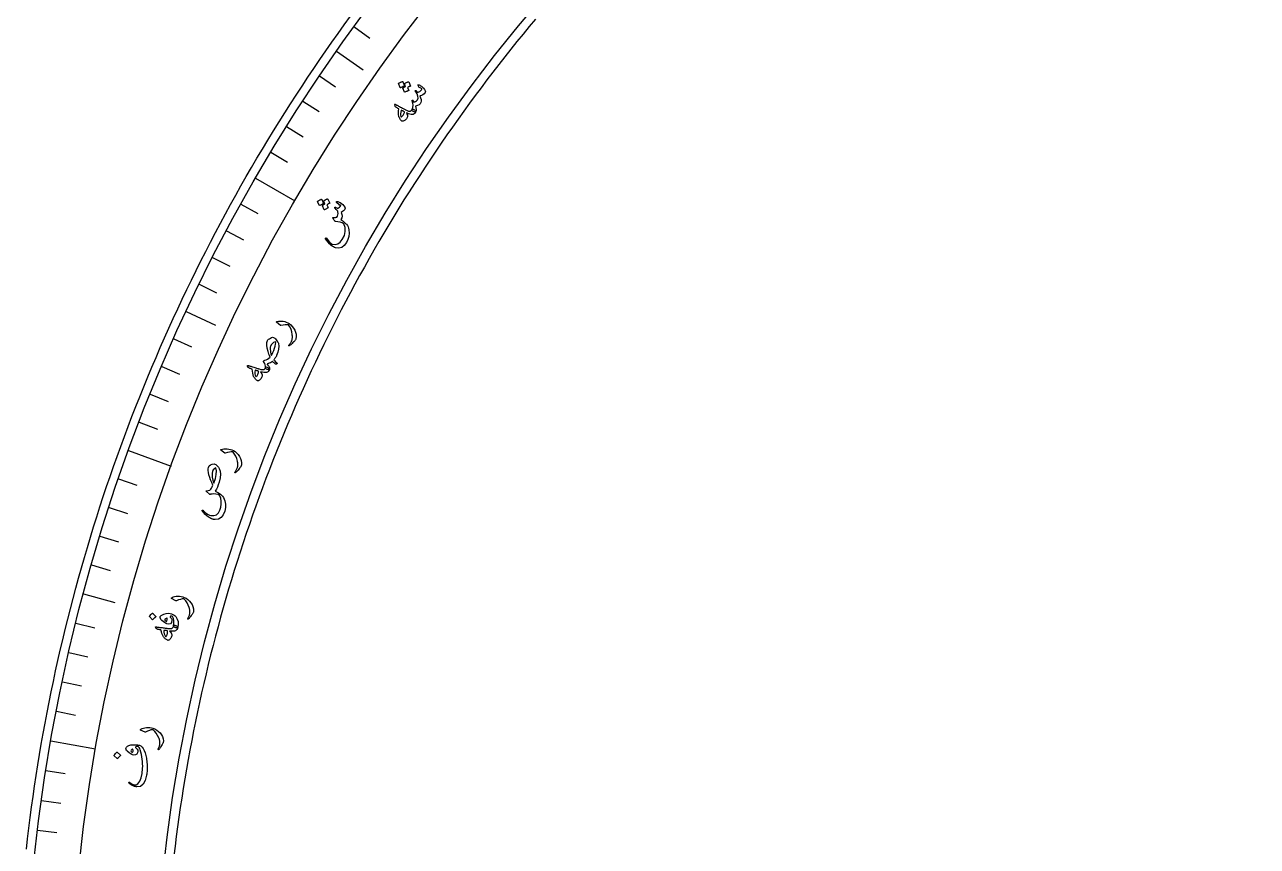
# Model space of a CAD drawing. Header units: millimetres. Extents: x -280 to 280, y -280 to 343.
# Drawn here: x -278.6 to -79.4, y 31.3 to 164.1 of the extents above; entities that cross this region are included whole.
import ezdxf

# ---------------------------------------------------------------- set-up
doc = ezdxf.new("R2010")
doc.units = ezdxf.units.MM
for name, color, linetype in [('CUT_INNER', 6, 'Continuous'), ('CUT_OUTER', 1, 'Continuous'), ('ENGRAVE', 7, 'Continuous'), ('ENGRAVE_FINE', 8, 'Continuous'), ('TEXT', 5, 'Continuous')]:
    doc.layers.add(name, color=color, linetype=linetype)

msp = doc.modelspace()

# ---------------------------------------------------------------- linework, layer by layer
at = {"layer": 'CUT_INNER'}
msp.add_lwpolyline([(-196.0359, 164.9496), (-197.0443, 163.7437), (-198.0453, 162.5316), (-199.0388, 161.3133), (-200.0249, 160.089), (-201.0034, 158.8587), (-201.9744, 157.6223), (-202.9377, 156.3801), (-203.8934, 155.1319), (-204.8414, 153.8779), (-205.7818, 152.6182), (-206.7143, 151.3526), (-207.6391, 150.0814), (-208.5561, 148.8045), (-209.4652, 147.5221), (-210.3665, 146.234), (-211.2598, 144.9405), (-212.1451, 143.6415), (-213.0225, 142.3371), (-213.8919, 141.0273), (-214.7532, 139.7123), (-215.6064, 138.3919), (-216.4515, 137.0664), (-217.2884, 135.7357), (-218.1172, 134.3999), (-218.9378, 133.059), (-219.7501, 131.7131), (-220.5541, 130.3623), (-221.3498, 129.0065), (-222.1372, 127.6459), (-222.9163, 126.2805), (-223.6869, 124.9104), (-224.4492, 123.5355), (-225.2029, 122.156), (-225.9482, 120.7718), (-226.685, 119.3832), (-227.4133, 117.99), (-228.133, 116.5924), (-228.8441, 115.1904), (-229.5466, 113.7841), (-230.2404, 112.3735), (-230.9256, 110.9586), (-231.6021, 109.5396), (-232.2698, 108.1165), (-232.9288, 106.6893), (-233.5791, 105.258), (-234.2205, 103.8228), (-234.8532, 102.3837), (-235.477, 100.9408), (-236.0919, 99.494), (-236.6979, 98.0435), (-237.2951, 96.5893), (-237.8833, 95.1315), (-238.4625, 93.6701), (-239.0328, 92.2051), (-239.594, 90.7367), (-240.1463, 89.2649), (-240.6895, 87.7897), (-241.2236, 86.3112), (-241.7486, 84.8294), (-242.2646, 83.3445), (-242.7714, 81.8564), (-243.2691, 80.3653), (-243.7577, 78.8711), (-244.237, 77.3739), (-244.7072, 75.8739), (-245.1681, 74.3709), (-245.6198, 72.8652), (-246.0623, 71.3567), (-246.4955, 69.8456), (-246.9194, 68.3318), (-247.3341, 66.8155), (-247.7394, 65.2966), (-248.1354, 63.7753), (-248.522, 62.2515), (-248.8993, 60.7254), (-249.2672, 59.1971), (-249.6257, 57.6665), (-249.9749, 56.1337), (-250.3146, 54.5989), (-250.6449, 53.0619), (-250.9658, 51.523), (-251.2772, 49.9821), (-251.5791, 48.4394), (-251.8716, 46.8948), (-252.1546, 45.3485), (-252.4281, 43.8004), (-252.6921, 42.2507), (-252.9466, 40.6995), (-253.1916, 39.1466), (-253.427, 37.5923), (-253.6529, 36.0366), (-253.8693, 34.4796), (-254.076, 32.9212), (-254.2733, 31.3616), (-254.4609, 29.8008)], dxfattribs=at)
at = {"layer": 'CUT_OUTER'}
msp.add_lwpolyline([(-278.294, 30.8622), (-278.0993, 32.5692), (-277.8943, 34.275), (-277.6787, 35.9795), (-277.4527, 37.6826), (-277.2163, 39.3843), (-276.9694, 41.0845), (-276.7121, 42.7832), (-276.4444, 44.4803), (-276.1663, 46.1757), (-275.8777, 47.8693), (-275.5788, 49.5612), (-275.2695, 51.2512), (-274.9499, 52.9392), (-274.6199, 54.6253), (-274.2795, 56.3093), (-273.9289, 57.9912), (-273.5679, 59.6709), (-273.1966, 61.3483), (-272.815, 63.0235), (-272.4232, 64.6963), (-272.0211, 66.3666), (-271.6088, 68.0345), (-271.1862, 69.6997), (-270.7534, 71.3624), (-270.3104, 73.0224), (-269.8573, 74.6796), (-269.394, 76.334), (-268.9205, 77.9855), (-268.437, 79.6341), (-267.9433, 81.2797), (-267.4395, 82.9222), (-266.9257, 84.5617), (-266.4018, 86.1979), (-265.8679, 87.8309), (-265.324, 89.4606), (-264.7701, 91.0869), (-264.2062, 92.7098), (-263.6323, 94.3292), (-263.0486, 95.945), (-262.4549, 97.5572), (-261.8514, 99.1658), (-261.238, 100.7706), (-260.6147, 102.3716), (-259.9817, 103.9688), (-259.3389, 105.5621), (-258.6863, 107.1514), (-258.0239, 108.7366), (-257.3519, 110.3178), (-256.6701, 111.8948), (-255.9787, 113.4676), (-255.2777, 115.0361), (-254.567, 116.6003), (-253.8468, 118.1601), (-253.117, 119.7154), (-252.3777, 121.2663), (-251.6289, 122.8125), (-250.8705, 124.3542), (-250.1028, 125.8912), (-249.3256, 127.4234), (-248.5391, 128.9508), (-247.7432, 130.4734), (-246.938, 131.9911), (-246.1234, 133.5038), (-245.2996, 135.0115), (-244.4666, 136.514), (-243.6244, 138.0115), (-242.7729, 139.5037), (-241.9124, 140.9907), (-241.0427, 142.4724), (-240.164, 143.9488), (-239.2762, 145.4197), (-238.3795, 146.8851), (-237.4737, 148.345), (-236.559, 149.7993), (-235.6354, 151.248), (-234.7029, 152.691), (-233.7616, 154.1282), (-232.8115, 155.5597), (-231.8526, 156.9852), (-230.885, 158.4049), (-229.9087, 159.8186), (-228.9237, 161.2263), (-227.9302, 162.6279), (-226.928, 164.0234), (-225.9173, 165.4127)], dxfattribs=at)
at = {"layer": 'ENGRAVE'}
for points in [[(-228.1928, 159.7823), (-223.9037, 156.7791)], [(-241.2504, 139.286), (-234.9021, 135.6208)], [(-252.472, 117.7296), (-247.7265, 115.5168)], [(-261.7721, 95.2772), (-254.8837, 92.7701)], [(-269.0799, 72.0997), (-264.0223, 70.7446)], [(-274.3399, 48.3735), (-267.1208, 47.1006)]]:
    msp.add_lwpolyline(points, dxfattribs=at)
for radius in [278.572, 271.2416, 257.628]:
    msp.add_circle((0, 0), radius, dxfattribs=at)
at = {"layer": 'ENGRAVE_FINE'}
for points in [[(-225.3695, 163.7405), (-222.8279, 161.8939)], [(-230.9467, 155.7755), (-228.3422, 154.0187)], [(-233.6301, 151.7212), (-230.9954, 150.0101)], [(-236.2425, 147.6207), (-233.5782, 145.9559)], [(-238.7828, 143.4752), (-236.0899, 141.8571)], [(-243.6446, 135.0544), (-240.8969, 133.5313)], [(-245.9645, 130.7816), (-243.1906, 129.3067)], [(-248.2095, 126.469), (-245.4103, 125.0428)], [(-250.3789, 122.1179), (-247.5552, 120.7407)], [(-254.4882, 113.3054), (-251.6182, 112.0276)], [(-256.4269, 108.8468), (-253.535, 107.6192)], [(-258.2875, 104.3549), (-255.3746, 103.178)], [(-260.0694, 99.8313), (-257.1364, 98.7054)], [(-263.395, 90.6942), (-260.4246, 89.6714)], [(-264.9377, 86.0835), (-261.9499, 85.1127)], [(-266.3997, 81.4466), (-263.3954, 80.5281)], [(-267.7806, 76.7848), (-264.7607, 75.9189)], [(-270.2972, 67.3927), (-267.2489, 66.6326)], [(-271.4322, 62.6651), (-268.3711, 61.9584)], [(-272.4845, 57.9184), (-269.4116, 57.2652)], [(-273.4538, 53.154), (-270.37, 52.5546)], [(-275.1423, 43.5783), (-272.0394, 43.0868)], [(-275.861, 38.7697), (-272.7499, 38.3325)], [(-276.4956, 33.9494), (-273.3774, 33.5665)]]:
    msp.add_lwpolyline(points, dxfattribs=at)
at = {"layer": 'TEXT'}
for points in [[(-218.1549, 154.5307), (-218.1571, 154.5445), (-218.1539, 154.5592), (-218.1452, 154.5749), (-218.131, 154.5916), (-218.0623, 154.6386), (-217.9926, 154.6818), (-217.9219, 154.7213), (-217.8503, 154.7571), (-217.777, 154.7892), (-217.7014, 154.8178), (-217.6235, 154.843), (-217.5432, 154.8646), (-217.5185, 154.8664), (-217.4992, 154.8624), (-217.4852, 154.8524), (-217.4766, 154.8366), (-217.2116, 154.1822), (-217.2109, 154.1647), (-217.2204, 154.1496), (-217.2401, 154.137), (-217.2701, 154.1268), (-217.2958, 154.1177), (-217.3352, 154.1027), (-217.3885, 154.0817), (-217.4556, 154.0548), (-217.5371, 154.021), (-217.6335, 153.9796), (-217.7449, 153.9306), (-217.8713, 153.874), (-217.89, 153.8678), (-217.9041, 153.8681), (-217.9137, 153.8749), (-217.9188, 153.8881)], [(-217.1744, 154.5049), (-217.1767, 154.5187), (-217.1734, 154.5333), (-217.1647, 154.549), (-217.1505, 154.5656), (-217.0818, 154.6122), (-217.0122, 154.6552), (-216.9416, 154.6943), (-216.87, 154.7298), (-216.7968, 154.7616), (-216.7213, 154.7899), (-216.6434, 154.8147), (-216.5632, 154.836), (-216.5429, 154.8366), (-216.5258, 154.8311), (-216.5119, 154.8193), (-216.5013, 154.8014), (-216.2369, 154.1474), (-216.2365, 154.1344), (-216.2454, 154.122), (-216.2635, 154.1101), (-216.2908, 154.0987), (-216.3092, 154.0916), (-216.3377, 154.0802), (-216.3765, 154.0645), (-216.4255, 154.0447), (-216.4843, 154.0203), (-216.5525, 153.9911), (-216.6301, 153.9571), (-216.7171, 153.9183), (-216.5191, 153.4395), (-216.5183, 153.4221), (-216.5277, 153.407), (-216.5474, 153.3945), (-216.5774, 153.3843), (-216.603, 153.3753), (-216.6423, 153.3604), (-216.6955, 153.3395), (-216.7624, 153.3127), (-216.8437, 153.2791), (-216.9399, 153.2379), (-217.0511, 153.1891), (-217.1771, 153.1327), (-217.1938, 153.1294), (-217.2065, 153.1317), (-217.2153, 153.1397), (-217.2201, 153.1533), (-217.4575, 153.7946), (-217.4598, 153.8083), (-217.4566, 153.823), (-217.4479, 153.8386), (-217.4337, 153.8552), (-217.3854, 153.8885), (-217.336, 153.9204), (-217.2858, 153.9511), (-217.2347, 153.9805), (-217.1825, 154.008), (-217.1292, 154.0328), (-217.0747, 154.055), (-217.0191, 154.0746)], [(-215.0448, 154.32), (-215.0443, 154.3408), (-215.0294, 154.3549), (-215, 154.3622), (-214.9563, 154.3628), (-214.8914, 154.3507), (-214.81, 154.3181), (-214.7118, 154.2651), (-214.597, 154.1917), (-214.47, 154.1034), (-214.3524, 154.0087), (-214.2443, 153.9075), (-214.1457, 153.7999), (-213.9706, 153.5671), (-213.8647, 153.3722), (-213.828, 153.215), (-213.8606, 153.0956), (-214.0335, 152.8816), (-214.2397, 152.7164), (-214.4793, 152.6001), (-214.7526, 152.5325), (-214.6015, 152.2457), (-214.5178, 151.9735), (-214.5016, 151.716), (-214.5529, 151.4731), (-214.6731, 151.2652), (-214.8621, 151.1022), (-215.1199, 150.9838), (-215.4467, 150.9098), (-215.3514, 150.5979), (-215.3137, 150.3315), (-215.3337, 150.1103), (-215.4115, 149.9344), (-215.4509, 149.9155), (-215.5245, 149.9228), (-215.6324, 149.9563), (-215.7745, 150.016), (-215.9033, 150.0913), (-215.9822, 150.1699), (-216.0111, 150.2518), (-215.99, 150.337), (-215.851, 150.6792), (-215.8007, 151.0289), (-215.8389, 151.3863), (-215.9659, 151.7516), (-215.9728, 151.7714), (-215.9752, 151.7893), (-215.9731, 151.8051), (-215.9664, 151.8189), (-215.9541, 151.833), (-215.9397, 151.8433), (-215.9232, 151.8497), (-215.9047, 151.8522), (-215.866, 151.834), (-215.8174, 151.7789), (-215.7589, 151.6868), (-215.6903, 151.558), (-215.5585, 151.5711), (-215.4207, 151.6384), (-215.277, 151.7601), (-215.1272, 151.9359), (-215.0108, 152.2048), (-215.0259, 152.5228), (-215.1726, 152.8903), (-215.4507, 153.3075), (-215.4651, 153.3286), (-215.4728, 153.3473), (-215.4738, 153.3637), (-215.4681, 153.3776), (-215.4537, 153.3945), (-215.4378, 153.4067), (-215.4204, 153.4142), (-215.4016, 153.417), (-215.3799, 153.4136), (-215.3606, 153.4071), (-215.3435, 153.3973), (-215.3287, 153.3844), (-215.1062, 153.1297), (-214.987, 153.1572), (-214.8648, 153.2054), (-214.7399, 153.2743), (-214.6121, 153.364), (-214.5013, 153.461), (-214.4318, 153.5454), (-214.4038, 153.6173), (-214.4171, 153.6768), (-214.4659, 153.7281), (-214.5505, 153.7797), (-214.671, 153.8317), (-214.8274, 153.8841), (-214.8587, 153.9168), (-214.9054, 154.0003), (-214.9675, 154.1347), (-215.0448, 154.32)], [(-218.7861, 151.1008), (-218.8, 151.1667), (-218.7841, 151.2001), (-218.7383, 151.2009), (-218.6628, 151.169), (-218.6198, 151.1459), (-218.5599, 151.1147), (-218.483, 151.0753), (-218.3891, 151.0277), (-218.2778, 150.9711), (-218.1484, 150.9043), (-218.001, 150.8275), (-217.8356, 150.7405), (-217.673, 150.6551), (-217.5274, 150.5786), (-217.399, 150.5109), (-217.2877, 150.452), (-217.1939, 150.4022), (-217.1179, 150.3618), (-217.0599, 150.3309), (-217.0198, 150.3093), (-216.7623, 150.1798), (-216.5473, 150.1009), (-216.3745, 150.0727), (-216.244, 150.095), (-216.1765, 150.1278), (-216.1117, 150.1791), (-216.0495, 150.2488), (-215.99, 150.337), (-215.9456, 150.3828), (-215.8927, 150.4048), (-215.8313, 150.403), (-215.7614, 150.3775), (-215.6864, 150.3336), (-215.6162, 150.2811), (-215.5507, 150.22), (-215.4901, 150.1504), (-215.4438, 150.0832), (-215.4153, 150.0248), (-215.4046, 149.9752), (-215.4115, 149.9344), (-215.5296, 149.768), (-215.6604, 149.6449), (-215.8039, 149.565), (-215.9604, 149.5282), (-216.1475, 149.5356), (-216.3658, 149.5858), (-216.6151, 149.6786), (-216.8956, 149.8142), (-216.8041, 149.6168), (-216.7466, 149.4407), (-216.7232, 149.2858), (-216.7338, 149.1521), (-216.7674, 149.061), (-216.8225, 148.9644), (-216.899, 148.8625), (-216.997, 148.7552), (-217.111, 148.6493), (-217.2161, 148.5669), (-217.3122, 148.5078), (-217.3993, 148.4722), (-217.4881, 148.4559), (-217.5672, 148.459), (-217.6365, 148.4815), (-217.6962, 148.5235), (-217.7612, 148.5897), (-217.8271, 148.672), (-217.894, 148.7703), (-217.9616, 148.8847), (-218.0261, 149.0046), (-218.0747, 149.1043), (-218.1076, 149.1838), (-218.1246, 149.2429), (-218.1615, 149.5321), (-218.1773, 149.8309), (-218.1719, 150.1394), (-218.1453, 150.4576), (-218.2748, 150.5344), (-218.3858, 150.6019), (-218.4782, 150.6602), (-218.5519, 150.7093), (-218.6107, 150.7552), (-218.6579, 150.8039), (-218.6937, 150.8555), (-218.7179, 150.91)], [(-217.7209, 150.2316), (-217.8021, 149.9421), (-217.84, 149.6754), (-217.8346, 149.4315), (-217.7861, 149.2106), (-217.7733, 149.1894), (-217.7561, 149.1782), (-217.7344, 149.177), (-217.7082, 149.1858), (-217.6331, 149.2334), (-217.561, 149.2913), (-217.4919, 149.3596), (-217.4257, 149.4382), (-217.3625, 149.5272), (-217.3022, 149.6264), (-217.2448, 149.736), (-217.1903, 149.856), (-217.1842, 149.8761), (-217.1815, 149.8998), (-217.1823, 149.9271), (-217.1865, 149.958), (-217.2419, 149.9906), (-217.3006, 150.0237), (-217.3625, 150.0572), (-217.4276, 150.0912), (-217.4961, 150.1256), (-217.5677, 150.1605), (-217.6427, 150.1958), (-217.7209, 150.2316)], [(-231.2356, 135.4597), (-231.239, 135.4733), (-231.2371, 135.4882), (-231.2297, 135.5047), (-231.217, 135.5225), (-231.1525, 135.5755), (-231.0867, 135.6247), (-231.0196, 135.6703), (-230.9512, 135.7123), (-230.8809, 135.7508), (-230.808, 135.786), (-230.7325, 135.8178), (-230.6543, 135.8464), (-230.6298, 135.8504), (-230.6101, 135.8481), (-230.5954, 135.8394), (-230.5855, 135.8243), (-230.2655, 135.1945), (-230.2632, 135.177), (-230.2714, 135.1612), (-230.29, 135.1468), (-230.3191, 135.134), (-230.3439, 135.1228), (-230.3819, 135.1043), (-230.4333, 135.0787), (-230.4978, 135.0459), (-230.5762, 135.0051), (-230.6688, 134.9554), (-230.7757, 134.8967), (-230.8968, 134.8291), (-230.915, 134.8213), (-230.9291, 134.8204), (-230.9393, 134.8263), (-230.9454, 134.8391)], [(-230.2559, 135.5198), (-230.2593, 135.5333), (-230.2573, 135.5482), (-230.25, 135.5646), (-230.2372, 135.5824), (-230.1727, 135.635), (-230.107, 135.6839), (-230.0399, 135.7292), (-229.9716, 135.7708), (-229.9013, 135.809), (-229.8284, 135.8438), (-229.7529, 135.8754), (-229.6748, 135.9036), (-229.6546, 135.9061), (-229.637, 135.902), (-229.6222, 135.8915), (-229.6101, 135.8746), (-229.2907, 135.245), (-229.2893, 135.2321), (-229.297, 135.2189), (-229.3141, 135.2055), (-229.3403, 135.1917), (-229.358, 135.183), (-229.3855, 135.1691), (-229.4228, 135.1501), (-229.47, 135.126), (-229.5265, 135.0965), (-229.592, 135.0614), (-229.6665, 135.0207), (-229.75, 134.9743), (-229.5117, 134.5139), (-229.5094, 134.4965), (-229.5175, 134.4807), (-229.5361, 134.4664), (-229.5651, 134.4537), (-229.5898, 134.4425), (-229.6278, 134.4241), (-229.679, 134.3986), (-229.7435, 134.366), (-229.8217, 134.3253), (-229.9141, 134.2758), (-230.0207, 134.2174), (-230.1416, 134.1501), (-230.1579, 134.1453), (-230.1708, 134.1466), (-230.1802, 134.1538), (-230.1861, 134.1669), (-230.4775, 134.7861), (-230.481, 134.7996), (-230.479, 134.8145), (-230.4717, 134.8309), (-230.459, 134.8487), (-230.4136, 134.8861), (-230.3672, 134.9223), (-230.3197, 134.9573), (-230.2712, 134.9912), (-230.2216, 135.0232), (-230.1705, 135.0526), (-230.1181, 135.0795), (-230.0644, 135.1039)], [(-228.1757, 135.3459), (-228.1981, 135.3752), (-228.2101, 135.4029), (-228.2117, 135.4291), (-228.2028, 135.4536), (-228.1826, 135.4799), (-228.1582, 135.498), (-228.1296, 135.5079), (-228.0967, 135.5096), (-227.9897, 135.4981), (-227.869, 135.4635), (-227.7347, 135.406), (-227.5867, 135.3254), (-227.3591, 135.1701), (-227.1607, 134.9923), (-226.9916, 134.7921), (-226.8516, 134.5696), (-226.8241, 134.5055), (-226.8096, 134.4446), (-226.808, 134.3868), (-226.8193, 134.3322), (-226.9061, 134.1614), (-227.0399, 134.0014), (-227.2206, 133.852), (-227.4484, 133.713), (-227.3145, 133.4046), (-227.2771, 133.1114), (-227.3361, 132.833), (-227.4917, 132.5693), (-227.354, 132.4775), (-227.224, 132.3851), (-227.1017, 132.2921), (-226.9871, 132.1986), (-226.8794, 132.104), (-226.7776, 132.0079), (-226.6819, 131.9102), (-226.5921, 131.811), (-226.4406, 131.6139), (-226.3208, 131.3972), (-226.2327, 131.1609), (-226.1761, 130.9052), (-226.1389, 130.3629), (-226.1916, 129.8434), (-226.3343, 129.3461), (-226.5671, 128.8706), (-226.9318, 128.3933), (-227.3495, 128.0885), (-227.8208, 127.9564), (-228.3463, 127.9971), (-228.5113, 128.0551), (-228.6913, 128.1503), (-228.8862, 128.283), (-229.0961, 128.4531), (-229.3145, 128.66), (-229.5283, 128.8992), (-229.7373, 129.1707), (-229.9414, 129.4747), (-229.9528, 129.4963), (-229.9577, 129.5175), (-229.956, 129.5385), (-229.9477, 129.5591), (-229.9352, 129.5774), (-229.9207, 129.5911), (-229.9043, 129.6004), (-229.8858, 129.6052), (-229.864, 129.603), (-229.8442, 129.5952), (-229.8265, 129.5818), (-229.8108, 129.5628), (-229.5344, 129.167), (-229.2886, 128.8742), (-229.0737, 128.6841), (-228.8899, 128.5965), (-228.4032, 128.5483), (-227.968, 128.6577), (-227.5839, 128.9244), (-227.2502, 129.3484), (-226.922, 130.0199), (-226.7727, 130.6628), (-226.8029, 131.278), (-227.0128, 131.8664), (-227.2852, 132.023), (-227.5979, 132.1454), (-227.9509, 132.2333), (-228.3442, 132.2867), (-228.386, 132.2888), (-228.4199, 132.2966), (-228.4461, 132.3101), (-228.4644, 132.3292), (-228.5189, 132.4094), (-228.5697, 132.4853), (-228.6168, 132.5567), (-228.6602, 132.6238), (-228.6991, 132.6861), (-228.7326, 132.7429), (-228.7607, 132.7944), (-228.7834, 132.8405), (-228.791, 132.8636), (-228.7887, 132.8822), (-228.7766, 132.8961), (-228.7547, 132.9056), (-228.7405, 132.9086), (-228.7192, 132.9121), (-228.6909, 132.9161), (-228.6555, 132.9205), (-228.6135, 132.9245), (-228.5655, 132.9272), (-228.5115, 132.9286), (-228.4513, 132.9288), (-228.334, 132.932), (-228.2452, 132.9404), (-228.1851, 132.9541), (-228.1536, 132.9732), (-228.0362, 133.1405), (-227.9634, 133.334), (-227.9352, 133.5536), (-227.9516, 133.7995), (-227.9934, 133.9099), (-228.0864, 134.0493), (-228.2304, 134.2177), (-228.4254, 134.4151), (-228.4439, 134.4339), (-228.456, 134.4559), (-228.4617, 134.4809), (-228.461, 134.509), (-228.4569, 134.5334), (-228.4482, 134.554), (-228.4349, 134.5707), (-228.4171, 134.5836), (-228.3597, 134.5846), (-228.2747, 134.5476), (-228.1621, 134.4727), (-228.0218, 134.3598), (-227.8578, 134.4471), (-227.717, 134.5605), (-227.5992, 134.7), (-227.5045, 134.8657), (-227.555, 134.8928), (-227.5988, 134.9101), (-227.6357, 134.9178), (-227.666, 134.9157), (-227.6962, 134.9108), (-227.7224, 134.9127), (-227.7446, 134.9213), (-227.7628, 134.9366)], [(-237.8674, 115.9878), (-237.8782, 115.998), (-237.886, 116.0078), (-237.8906, 116.0171), (-237.8922, 116.0261), (-237.8843, 116.0468), (-237.8637, 116.0668), (-237.8303, 116.086), (-237.7843, 116.1045), (-237.5688, 116.1586), (-237.3382, 116.1834), (-237.0925, 116.1787), (-236.8318, 116.1446), (-236.5621, 116.0853), (-236.3072, 116.0048), (-236.0671, 115.9032), (-235.8416, 115.7806), (-235.5689, 115.5697), (-235.328, 115.3249), (-235.119, 115.0462), (-234.9416, 114.7337), (-234.8063, 114.3982), (-234.7308, 114.0534), (-234.7149, 113.6994), (-234.7585, 113.3359), (-234.7808, 113.2436), (-234.8162, 113.1576), (-234.8649, 113.078), (-234.9268, 113.0048), (-235.0876, 112.8447), (-235.2345, 112.7008), (-235.3674, 112.5733), (-235.4865, 112.462), (-235.5915, 112.3676), (-235.6822, 112.2905), (-235.7587, 112.2306), (-235.8209, 112.1881), (-235.8374, 112.1809), (-235.8521, 112.1772), (-235.8653, 112.177), (-235.8767, 112.1803), (-235.8898, 112.1881), (-235.9007, 112.1981), (-235.9095, 112.2104), (-235.9162, 112.2248), (-235.919, 112.2406), (-235.9161, 112.257), (-235.9075, 112.2738), (-235.8933, 112.2912), (-235.8037, 112.3956), (-235.7224, 112.4974), (-235.6492, 112.5966), (-235.5843, 112.6933), (-235.5271, 112.7884), (-235.4773, 112.8827), (-235.4349, 112.9762), (-235.3999, 113.069), (-235.3715, 113.1647), (-235.3491, 113.2671), (-235.3328, 113.3761), (-235.3223, 113.4919), (-235.3183, 113.6145), (-235.3211, 113.7442), (-235.3308, 113.8811), (-235.3473, 114.0251), (-235.4216, 114.4436), (-235.5364, 114.8273), (-235.6917, 115.1764), (-235.8877, 115.4907), (-235.905, 115.5132), (-235.9284, 115.5323), (-235.9579, 115.5478), (-235.9934, 115.5598), (-236.2268, 115.5828), (-236.5028, 115.5744), (-236.8214, 115.5343), (-237.1826, 115.4623), (-237.2036, 115.4616), (-237.2212, 115.4636), (-237.2352, 115.4683), (-237.2458, 115.4756)], [(-239.3402, 113.0274), (-239.2736, 113.1305), (-239.171, 113.234), (-239.0325, 113.3378), (-238.858, 113.4418), (-238.6804, 113.5213), (-238.5221, 113.5556), (-238.3831, 113.5447), (-238.2633, 113.4888), (-238.1575, 113.4015), (-238.0458, 113.2899), (-237.9284, 113.1539), (-237.8051, 112.9936), (-237.6966, 112.8378), (-237.6161, 112.7116), (-237.5639, 112.615), (-237.5398, 112.5481), (-237.4961, 112.1037), (-237.5349, 111.6365), (-237.6561, 111.1462), (-237.8596, 110.6323), (-237.9087, 110.5312), (-237.961, 110.4327), (-238.0163, 110.3366), (-238.0748, 110.243), (-238.1357, 110.1522), (-238.1984, 110.0643), (-238.263, 109.9794), (-238.3293, 109.8975), (-238.2788, 109.834), (-238.1795, 109.7362), (-238.0312, 109.6042), (-237.834, 109.4381), (-237.7977, 109.4011), (-237.7857, 109.3603), (-237.7981, 109.3158), (-237.8348, 109.2675), (-237.8817, 109.2335), (-237.931, 109.2176), (-237.9827, 109.22), (-238.0368, 109.2405), (-238.0967, 109.2825), (-238.1581, 109.3283), (-238.2209, 109.378), (-238.2851, 109.4316), (-238.3502, 109.4893), (-238.4154, 109.5513), (-238.4807, 109.6178), (-238.5462, 109.6886), (-238.7108, 109.5531), (-238.8789, 109.4425), (-239.0504, 109.3571), (-239.2255, 109.2966), (-239.2816, 109.281), (-239.325, 109.2627), (-239.3555, 109.2417), (-239.3732, 109.2182), (-239.3767, 109.194), (-239.3677, 109.1642), (-239.3463, 109.1287), (-239.3123, 109.0875), (-239.1418, 108.8833), (-239.0383, 108.6971), (-239.002, 108.5287), (-239.0327, 108.378), (-239.0459, 108.3621), (-239.0692, 108.3497), (-239.1028, 108.3408), (-239.1465, 108.3355), (-239.2943, 108.3463), (-239.4149, 108.3694), (-239.5085, 108.4048), (-239.575, 108.4525), (-239.6251, 108.5116), (-239.6584, 108.5674), (-239.6749, 108.6199), (-239.6746, 108.6691), (-239.6605, 108.8765), (-239.7004, 109.0904), (-239.7941, 109.3109), (-239.9418, 109.5378), (-239.9695, 109.5844), (-239.9828, 109.6319), (-239.9817, 109.6803), (-239.9661, 109.7297), (-239.9362, 109.7773), (-239.8954, 109.8136), (-239.8437, 109.8383), (-239.7811, 109.8516), (-239.5549, 109.9082), (-239.3364, 110.0133), (-239.1257, 110.1668), (-238.9225, 110.3688), (-239.0165, 110.5994), (-239.1012, 110.8217), (-239.1768, 111.0357), (-239.2432, 111.2413), (-239.3817, 111.8131), (-239.4437, 112.3017), (-239.4298, 112.7066), (-239.3402, 113.0274)], [(-238.1168, 112.8301), (-238.3734, 112.6974), (-238.5846, 112.5277), (-238.75, 112.3212), (-238.8697, 112.0779), (-238.8968, 111.9544), (-238.9062, 111.7924), (-238.8978, 111.5919), (-238.8715, 111.3531), (-238.8538, 111.2289), (-238.8358, 111.1144), (-238.8177, 111.0095), (-238.7993, 110.9143), (-238.7803, 110.8285), (-238.7603, 110.7519), (-238.7392, 110.6846), (-238.717, 110.6265), (-238.5897, 110.8417), (-238.4618, 111.1061), (-238.3332, 111.4198), (-238.2038, 111.7827), (-238.0953, 112.1388), (-238.0332, 112.4253), (-238.0179, 112.6421), (-238.0494, 112.7895), (-238.0593, 112.8142), (-238.0739, 112.8292), (-238.093, 112.8345), (-238.1168, 112.8301)], [(-242.5628, 108.9131), (-242.5885, 108.9754), (-242.5789, 109.0111), (-242.5341, 109.0201), (-242.454, 109.0025), (-242.4076, 108.9876), (-242.343, 108.9677), (-242.2602, 108.9429), (-242.1593, 108.9132), (-242.0395, 108.8777), (-241.9001, 108.8355), (-241.7412, 108.7867), (-241.5628, 108.7311), (-241.3874, 108.6767), (-241.2304, 108.6278), (-241.0918, 108.5845), (-240.9716, 108.5468), (-240.8704, 108.5148), (-240.7884, 108.4889), (-240.7257, 108.469), (-240.6823, 108.4551), (-240.4057, 108.3744), (-240.1798, 108.3358), (-240.0048, 108.3394), (-239.8805, 108.3851), (-239.8201, 108.4296), (-239.7657, 108.4917), (-239.7172, 108.5715), (-239.6746, 108.6691), (-239.6392, 108.7221), (-239.5912, 108.7534), (-239.5305, 108.7628), (-239.4571, 108.7504), (-239.3754, 108.7208), (-239.2969, 108.6819), (-239.2214, 108.6337), (-239.1492, 108.5763), (-239.0915, 108.5186), (-239.0529, 108.4663), (-239.0333, 108.4194), (-239.0327, 108.378), (-239.1186, 108.1931), (-239.2249, 108.0483), (-239.3516, 107.9436), (-239.4988, 107.879), (-239.6842, 107.8524), (-239.9079, 107.8621), (-240.17, 107.9082), (-240.4704, 107.9907), (-240.3446, 107.8132), (-240.2562, 107.6504), (-240.205, 107.5023), (-240.1912, 107.369), (-240.2077, 107.2732), (-240.2444, 107.1683), (-240.3011, 107.0542), (-240.378, 106.9308), (-240.471, 106.8061), (-240.5593, 106.7059), (-240.6431, 106.6304), (-240.7224, 106.5796), (-240.8067, 106.5475), (-240.885, 106.5362), (-240.9573, 106.5458), (-241.0236, 106.5761), (-241.0996, 106.6295), (-241.1793, 106.6985), (-241.2628, 106.783), (-241.3502, 106.8832), (-241.4353, 106.9895), (-241.5012, 107.0787), (-241.5479, 107.1509), (-241.5754, 107.206), (-241.6641, 107.4836), (-241.7339, 107.7747), (-241.7845, 108.079), (-241.816, 108.3967), (-241.9574, 108.4488), (-242.0787, 108.4951), (-242.1802, 108.5357), (-242.2616, 108.5706), (-242.3277, 108.605), (-242.383, 108.6444), (-242.4275, 108.6886), (-242.4612, 108.7378)], [(-241.3577, 108.2515), (-241.385, 107.952), (-241.3739, 107.6829), (-241.3244, 107.4441), (-241.2366, 107.2356), (-241.2202, 107.2171), (-241.2013, 107.2092), (-241.1797, 107.2119), (-241.1555, 107.2253), (-241.0903, 107.2857), (-241.03, 107.3558), (-240.9743, 107.4355), (-240.9235, 107.5248), (-240.8775, 107.6237), (-240.8362, 107.7323), (-240.7996, 107.8505), (-240.7678, 107.9783), (-240.7654, 107.9992), (-240.7671, 108.023), (-240.7728, 108.0498), (-240.7826, 108.0794), (-240.843, 108.1014), (-240.9066, 108.1232), (-240.9736, 108.145), (-241.0438, 108.1666), (-241.1174, 108.188), (-241.1942, 108.2093), (-241.2743, 108.2305), (-241.3577, 108.2515)], [(-246.8808, 95.3096), (-246.8925, 95.3188), (-246.901, 95.3279), (-246.9065, 95.3368), (-246.9089, 95.3457), (-246.9027, 95.367), (-246.8839, 95.3886), (-246.8523, 95.4106), (-246.808, 95.4329), (-246.5979, 95.5052), (-246.3702, 95.5495), (-246.1251, 95.5658), (-245.8624, 95.554), (-245.5886, 95.5179), (-245.3278, 95.4594), (-245.0798, 95.3786), (-244.8447, 95.2756), (-244.555, 95.0888), (-244.2943, 94.8653), (-244.0622, 94.6055), (-243.8589, 94.3093), (-243.6955, 93.9864), (-243.5909, 93.6493), (-243.5449, 93.2979), (-243.5574, 92.9321), (-243.5717, 92.8382), (-243.5998, 92.7495), (-243.6415, 92.6661), (-243.6969, 92.5879), (-243.8435, 92.4146), (-243.9776, 92.2588), (-244.0992, 92.1204), (-244.2083, 91.9994), (-244.3049, 91.8964), (-244.3887, 91.8118), (-244.4598, 91.7456), (-244.5182, 91.698), (-244.534, 91.6894), (-244.5484, 91.6844), (-244.5614, 91.6831), (-244.5731, 91.6854), (-244.5868, 91.6921), (-244.5986, 91.7012), (-244.6084, 91.7126), (-244.6163, 91.7265), (-244.6204, 91.742), (-244.6189, 91.7585), (-244.6118, 91.776), (-244.5991, 91.7945), (-244.5188, 91.9062), (-244.4464, 92.0145), (-244.3819, 92.1196), (-244.3254, 92.2215), (-244.2766, 92.3211), (-244.235, 92.4193), (-244.2007, 92.5161), (-244.1737, 92.6115), (-244.1536, 92.7093), (-244.14, 92.8132), (-244.133, 92.9233), (-244.1325, 93.0395), (-244.1389, 93.162), (-244.1528, 93.291), (-244.174, 93.4266), (-244.2027, 93.5686), (-244.3124, 93.9793), (-244.4595, 94.3519), (-244.6439, 94.6864), (-244.866, 94.9829), (-244.8852, 95.0039), (-244.9101, 95.0209), (-244.9408, 95.0338), (-244.9772, 95.0427), (-245.2117, 95.0458), (-245.486, 95.0139), (-245.8, 94.9468), (-246.1538, 94.8443), (-246.1747, 94.8419), (-246.1923, 94.8424), (-246.2067, 94.8458), (-246.2179, 94.8522)], [(-248.8834, 92.544), (-248.7499, 92.7875), (-248.5482, 92.9612), (-248.2783, 93.065), (-247.9404, 93.0988), (-247.8255, 93.0735), (-247.7081, 93.0158), (-247.5882, 92.9257), (-247.4658, 92.8034), (-247.3527, 92.673), (-247.2605, 92.559), (-247.1894, 92.4613), (-247.1394, 92.3799), (-246.9949, 91.9607), (-246.9506, 91.4501), (-247.0058, 90.8481), (-247.1599, 90.1541), (-247.2856, 89.7486), (-247.4319, 89.3704), (-247.599, 89.0194), (-247.787, 88.6953), (-247.2757, 88.4202), (-246.8787, 88.1595), (-246.5961, 87.9132), (-246.4277, 87.6812), (-246.2261, 87.1591), (-246.1305, 86.614), (-246.1406, 86.0454), (-246.2562, 85.4529), (-246.4899, 84.8682), (-246.8267, 84.4525), (-247.2673, 84.2055), (-247.8125, 84.1271), (-247.8914, 84.1313), (-247.9723, 84.1403), (-248.0553, 84.1541), (-248.1402, 84.1726), (-248.2264, 84.1967), (-248.3129, 84.2271), (-248.4, 84.2638), (-248.4875, 84.3069), (-248.6407, 84.3877), (-248.7891, 84.4751), (-248.9326, 84.5691), (-249.0713, 84.6698), (-249.2048, 84.7766), (-249.3329, 84.8888), (-249.4554, 85.0064), (-249.5725, 85.1294), (-249.6191, 85.1823), (-249.6631, 85.2337), (-249.7044, 85.2838), (-249.7431, 85.3325), (-249.7794, 85.3792), (-249.8133, 85.4237), (-249.8449, 85.4658), (-249.8743, 85.5056), (-249.8895, 85.5321), (-249.8961, 85.5566), (-249.8941, 85.5792), (-249.8834, 85.5999), (-249.8666, 85.62), (-249.849, 85.6337), (-249.8306, 85.6408), (-249.8112, 85.6414), (-249.7911, 85.6366), (-249.7705, 85.6274), (-249.7492, 85.6139), (-249.7274, 85.5961), (-249.664, 85.5139), (-249.5913, 85.4315), (-249.5093, 85.3492), (-249.418, 85.2668), (-249.1771, 85.0771), (-248.9393, 84.93), (-248.7046, 84.8252), (-248.473, 84.7627), (-247.9957, 84.7534), (-247.5974, 84.8968), (-247.2778, 85.1928), (-247.0363, 85.6415), (-246.8984, 86.108), (-246.8298, 86.5844), (-246.8303, 87.0712), (-246.8999, 87.5687), (-246.9457, 87.7278), (-247.017, 87.8764), (-247.1138, 88.0147), (-247.2361, 88.1424), (-247.2537, 88.1586), (-247.2776, 88.1717), (-247.3077, 88.1819), (-247.3441, 88.1892), (-247.6973, 88.2422), (-248.0168, 88.2611), (-248.3026, 88.2461), (-248.5548, 88.1972), (-248.6017, 88.1863), (-248.6405, 88.184), (-248.671, 88.1901), (-248.6933, 88.2048), (-249.2171, 88.6487), (-249.2511, 88.6978), (-249.2586, 88.7364), (-249.2398, 88.7646), (-249.1945, 88.7823), (-248.6323, 88.8897), (-248.5109, 89.0111), (-248.3911, 89.1798), (-248.2729, 89.3958), (-248.1561, 89.6591), (-248.3524, 90.0931), (-248.5247, 90.5203), (-248.6729, 90.9407), (-248.7972, 91.354), (-248.8857, 91.7387), (-248.9294, 92.0653), (-248.9286, 92.3338), (-248.8834, 92.544)], [(-247.6629, 92.5002), (-247.9186, 92.3386), (-248.11, 92.1412), (-248.2371, 91.9082), (-248.2998, 91.6399), (-248.3044, 91.3257), (-248.2601, 90.9479), (-248.1665, 90.5067), (-248.0234, 90.0024), (-247.7562, 90.7284), (-247.6067, 91.3862), (-247.5754, 91.9766), (-247.6629, 92.5002)], [(-254.8262, 71.3981), (-254.8386, 71.4062), (-254.848, 71.4144), (-254.8543, 71.4228), (-254.8575, 71.4313), (-254.8534, 71.4531), (-254.8367, 71.4765), (-254.8074, 71.5014), (-254.7654, 71.5278), (-254.5631, 71.6198), (-254.3407, 71.6855), (-254.0982, 71.725), (-253.8356, 71.7383), (-253.5596, 71.7284), (-253.2944, 71.695), (-253.0399, 71.6381), (-252.7961, 71.5579), (-252.4899, 71.3995), (-252.2091, 71.2019), (-251.9534, 70.9652), (-251.7228, 70.6897), (-251.5294, 70.3839), (-251.3932, 70.0583), (-251.314, 69.7128), (-251.2917, 69.3474), (-251.297, 69.2526), (-251.3165, 69.1617), (-251.3501, 69.0747), (-251.3978, 68.9915), (-251.5272, 68.8051), (-251.6459, 68.6372), (-251.7538, 68.4879), (-251.851, 68.3571), (-251.9373, 68.2453), (-252.0127, 68.1531), (-252.0772, 68.0805), (-252.1308, 68.0275), (-252.1457, 68.0175), (-252.1595, 68.0112), (-252.1724, 68.0087), (-252.1842, 68.0099), (-252.1985, 68.0152), (-252.2111, 68.0231), (-252.2219, 68.0336), (-252.2311, 68.0466), (-252.2367, 68.0616), (-252.2368, 68.0782), (-252.2314, 68.0963), (-252.2205, 68.116), (-252.1511, 68.2347), (-252.0894, 68.3495), (-252.0352, 68.4603), (-251.9887, 68.5671), (-251.9495, 68.6709), (-251.9174, 68.7726), (-251.8925, 68.8722), (-251.8747, 68.9697), (-251.864, 69.069), (-251.8604, 69.1737), (-251.8638, 69.2839), (-251.8744, 69.3997), (-251.8924, 69.521), (-251.9185, 69.6481), (-251.9526, 69.781), (-251.9946, 69.9198), (-252.1429, 70.3181), (-252.3247, 70.675), (-252.5401, 70.9905), (-252.7894, 71.2645), (-252.8105, 71.2836), (-252.8369, 71.2981), (-252.8687, 71.3081), (-252.9058, 71.3135), (-253.1395, 71.2943), (-253.4095, 71.2364), (-253.7158, 71.1398), (-254.0582, 71.0041), (-254.0787, 70.9997), (-254.0963, 70.9985), (-254.111, 71.0006), (-254.1227, 71.0059)], [(-258.3965, 68.4529), (-258.4034, 68.465), (-258.4055, 68.4799), (-258.4029, 68.4977), (-258.3954, 68.5183), (-258.2962, 68.6515), (-258.186, 68.7724), (-258.0649, 68.8811), (-257.9327, 68.9775), (-257.9144, 68.9854), (-257.8978, 68.9867), (-257.8831, 68.9812), (-257.8701, 68.969), (-257.3909, 68.4563), (-257.3808, 68.4393), (-257.382, 68.4213), (-257.3947, 68.4021), (-257.4188, 68.382), (-257.4396, 68.3645), (-257.4713, 68.3366), (-257.5139, 68.2983), (-257.5673, 68.2496), (-257.6319, 68.1895), (-257.7077, 68.117), (-257.7949, 68.0322), (-257.8935, 67.9349), (-257.9089, 67.9226), (-257.9222, 67.9179), (-257.9336, 67.9209), (-257.9429, 67.9316)], [(-256.692, 68.4336), (-256.6704, 68.4839), (-256.6322, 68.5359), (-256.5774, 68.5896), (-256.5058, 68.6449), (-256.1113, 68.8575), (-255.7013, 68.9685), (-255.2758, 68.9782), (-254.8351, 68.887), (-254.6155, 68.8028), (-254.4268, 68.7017), (-254.269, 68.5837), (-254.1422, 68.4489), (-253.9095, 68.0606), (-253.7794, 67.647), (-253.7517, 67.2079), (-253.8264, 66.7427), (-253.8493, 66.6999), (-253.8922, 66.6694), (-253.9552, 66.6512), (-254.0382, 66.6453), (-254.0829, 66.6467), (-254.1276, 66.6517), (-254.1725, 66.6602), (-254.2174, 66.6722), (-254.2612, 66.6864), (-254.3028, 66.7016), (-254.342, 66.7177), (-254.3791, 66.7348), (-254.441, 66.7727), (-254.4831, 66.8165), (-254.5055, 66.8663), (-254.508, 66.922), (-254.4508, 67.3804), (-254.4595, 67.7939), (-254.5342, 68.1628), (-254.6752, 68.4871), (-254.785, 68.503), (-254.8738, 68.5101), (-254.9416, 68.5086), (-254.9885, 68.4983), (-255.0308, 68.4823), (-255.0603, 68.4649), (-255.077, 68.446), (-255.0809, 68.4258), (-255.0799, 68.4108), (-255.0762, 68.3982), (-255.0698, 68.3878), (-255.0608, 68.3798), (-254.9309, 68.267), (-254.8396, 68.1463), (-254.7868, 68.0178), (-254.7725, 67.8814), (-254.8402, 67.5143), (-255.0035, 67.293), (-255.2629, 67.2171), (-255.6185, 67.287), (-255.8112, 67.3702), (-256.0034, 67.4858), (-256.1952, 67.6339), (-256.3864, 67.8146), (-256.5445, 67.9939), (-256.6481, 68.1568), (-256.6972, 68.3034), (-256.692, 68.4336)], [(-255.9414, 67.9651), (-255.9402, 67.884), (-255.8996, 67.8097), (-255.8197, 67.7424), (-255.7006, 67.6819), (-255.6806, 67.6771), (-255.666, 67.6748), (-255.6568, 67.6749), (-255.6531, 67.6775), (-255.6145, 67.7489), (-255.584, 67.8235), (-255.5618, 67.9014), (-255.5479, 67.9824), (-255.544, 68.056), (-255.55, 68.119), (-255.5659, 68.1714), (-255.5917, 68.2134), (-255.736, 68.1604), (-255.8424, 68.1014), (-255.9109, 68.0363), (-255.9414, 67.9651)], [(-257.3963, 66.678), (-257.432, 66.7352), (-257.4285, 66.772), (-257.3858, 66.7884), (-257.3039, 66.7845), (-257.2557, 66.7775), (-257.1887, 66.7688), (-257.1029, 66.7582), (-256.9984, 66.7459), (-256.8744, 66.7309), (-256.7299, 66.7127), (-256.5651, 66.6912), (-256.3799, 66.6664), (-256.1978, 66.6422), (-256.0348, 66.6203), (-255.8909, 66.6009), (-255.7662, 66.5838), (-255.6609, 66.5693), (-255.5758, 66.5575), (-255.5106, 66.5484), (-255.4655, 66.542), (-255.1793, 66.5089), (-254.9502, 66.5087), (-254.7782, 66.5416), (-254.6634, 66.6075), (-254.6113, 66.6615), (-254.5681, 66.7319), (-254.5336, 66.8187), (-254.508, 66.922), (-254.4821, 66.9802), (-254.4399, 67.0191), (-254.3817, 67.0386), (-254.3073, 67.0386), (-254.2217, 67.0232), (-254.1378, 66.998), (-254.0553, 66.9632), (-253.9744, 66.9187), (-253.9079, 66.8714), (-253.8611, 66.8264), (-253.8339, 66.7835), (-253.8264, 66.7427), (-253.8801, 66.546), (-253.9606, 66.3854), (-254.0679, 66.261), (-254.2022, 66.1726), (-254.3805, 66.1153), (-254.6026, 66.0874), (-254.8687, 66.0888), (-255.1788, 66.1197), (-255.025, 65.9658), (-254.9104, 65.8202), (-254.8352, 65.6828), (-254.7992, 65.5536), (-254.7994, 65.4565), (-254.818, 65.3469), (-254.8548, 65.2249), (-254.9099, 65.0904), (-254.9806, 64.9518), (-255.0509, 64.8383), (-255.1208, 64.7498), (-255.1904, 64.6864), (-255.2682, 64.6406), (-255.3435, 64.6163), (-255.4164, 64.6136), (-255.4868, 64.6324), (-255.5706, 64.6723), (-255.6608, 64.7269), (-255.7574, 64.7962), (-255.8602, 64.8804), (-255.962, 64.9709), (-256.042, 65.0478), (-256.1001, 65.1111), (-256.1364, 65.1608), (-256.2705, 65.4196), (-256.388, 65.6948), (-256.489, 65.9864), (-256.5734, 66.2943), (-256.7215, 66.3219), (-256.8489, 66.3472), (-256.9557, 66.3702), (-257.0418, 66.3909), (-257.1127, 66.4138), (-257.1739, 66.4433), (-257.2252, 66.4795), (-257.2667, 66.5223)], [(-256.0972, 66.228), (-256.0739, 65.9282), (-256.0178, 65.6647), (-255.929, 65.4376), (-255.8074, 65.2468), (-255.7882, 65.2313), (-255.7681, 65.2267), (-255.7473, 65.233), (-255.7258, 65.2502), (-255.6716, 65.3208), (-255.6238, 65.4), (-255.5824, 65.4879), (-255.5473, 65.5844), (-255.5185, 65.6897), (-255.496, 65.8036), (-255.4798, 65.9263), (-255.4698, 66.0576), (-255.471, 66.0787), (-255.4766, 66.1019), (-255.4867, 66.1272), (-255.5013, 66.1548), (-255.5646, 66.1663), (-255.631, 66.1772), (-255.7007, 66.1874), (-255.7736, 66.1969), (-255.8496, 66.2057), (-255.9289, 66.2138), (-256.0114, 66.2212), (-256.0972, 66.228)], [(-259.8522, 50.1086), (-259.8653, 50.1157), (-259.8754, 50.1231), (-259.8823, 50.1309), (-259.8862, 50.1392), (-259.8839, 50.1612), (-259.8692, 50.1859), (-259.842, 50.2131), (-259.8024, 50.243), (-259.6084, 50.3513), (-259.3922, 50.4352), (-259.1537, 50.4946), (-258.8931, 50.5295), (-258.6173, 50.5424), (-258.3502, 50.531), (-258.0919, 50.4954), (-257.8423, 50.4356), (-257.5241, 50.303), (-257.2279, 50.1292), (-256.9535, 49.9145), (-256.7009, 49.659), (-256.483, 49.3701), (-256.3204, 49.0569), (-256.2129, 48.7192), (-256.1605, 48.3569), (-256.158, 48.262), (-256.1699, 48.1697), (-256.1961, 48.0802), (-256.2368, 47.9934), (-256.3504, 47.797), (-256.4548, 47.6199), (-256.55, 47.4621), (-256.6361, 47.3237), (-256.7129, 47.2052), (-256.7804, 47.1071), (-256.8387, 47.0295), (-256.8877, 46.9722), (-256.9017, 46.961), (-256.915, 46.9536), (-256.9276, 46.95), (-256.9395, 46.9502), (-256.9542, 46.9543), (-256.9674, 46.9612), (-256.979, 46.9707), (-256.9893, 46.9829), (-256.996, 46.9974), (-256.9975, 47.014), (-256.9936, 47.0325), (-256.9844, 47.0529), (-256.9251, 47.177), (-256.873, 47.2965), (-256.8282, 47.4114), (-256.7906, 47.5216), (-256.7602, 47.6283), (-256.7366, 47.7323), (-256.72, 47.8336), (-256.7103, 47.9323), (-256.7078, 48.0321), (-256.7129, 48.1368), (-256.7254, 48.2464), (-256.7455, 48.3608), (-256.7735, 48.4802), (-256.81, 48.6048), (-256.8549, 48.7344), (-256.9083, 48.8692), (-257.0889, 49.2539), (-257.2996, 49.5946), (-257.5404, 49.8912), (-257.8114, 50.1437), (-257.834, 50.161), (-257.8615, 50.1733), (-257.894, 50.1806), (-257.9314, 50.1829), (-258.1628, 50.1445), (-258.4271, 50.0645), (-258.7243, 49.9429), (-259.0543, 49.7794), (-259.0744, 49.7733), (-259.0919, 49.7707), (-259.1067, 49.7715), (-259.1188, 49.7758)], [(-264.1034, 45.987), (-264.1114, 45.9985), (-264.1148, 46.0132), (-264.1136, 46.0312), (-264.1079, 46.0524), (-264.0206, 46.1941), (-263.9212, 46.3245), (-263.8098, 46.4436), (-263.6864, 46.5515), (-263.6689, 46.561), (-263.6525, 46.5637), (-263.6373, 46.5595), (-263.6234, 46.5484), (-263.1018, 46.0781), (-263.0902, 46.062), (-263.0899, 46.0438), (-263.1009, 46.0236), (-263.1232, 46.0013), (-263.1424, 45.9821), (-263.1716, 45.9515), (-263.2107, 45.9095), (-263.2598, 45.8562), (-263.3189, 45.7905), (-263.3883, 45.7115), (-263.4679, 45.6191), (-263.5577, 45.5134), (-263.572, 45.4997), (-263.5849, 45.4939), (-263.5965, 45.4959), (-263.6067, 45.5057)], [(-262.2088, 47.0773), (-262.192, 47.2344), (-262.1049, 47.3778), (-261.9477, 47.5074), (-261.7202, 47.6231), (-261.4355, 47.7111), (-261.1066, 47.7577), (-260.7335, 47.7629), (-260.3161, 47.7268), (-260.1666, 47.7039), (-260.0303, 47.6684), (-259.9072, 47.6205), (-259.7974, 47.56), (-259.589, 47.3796), (-259.4034, 47.134), (-259.2404, 46.8233), (-259.0996, 46.4476), (-259.0401, 46.2394), (-258.9869, 46.026), (-258.9399, 45.8074), (-258.8992, 45.5836), (-258.8647, 45.3541), (-258.8366, 45.1184), (-258.8148, 44.8765), (-258.7993, 44.6284), (-258.7896, 44.3804), (-258.785, 44.1388), (-258.7855, 43.9036), (-258.7912, 43.6747), (-258.8027, 43.4518), (-258.8205, 43.2345), (-258.8446, 43.0227), (-258.8751, 42.8164), (-259.0856, 41.9696), (-259.4128, 41.3746), (-259.8583, 41.0311), (-260.4232, 40.9396), (-260.5487, 40.9539), (-260.6897, 40.9835), (-260.8462, 41.0284), (-261.018, 41.0887), (-261.2041, 41.1721), (-261.3811, 41.275), (-261.549, 41.3975), (-261.7079, 41.5396), (-261.7255, 41.5598), (-261.7368, 41.582), (-261.7419, 41.6062), (-261.7407, 41.6324), (-261.7334, 41.6566), (-261.7201, 41.6749), (-261.7007, 41.6872), (-261.6754, 41.6936), (-261.6486, 41.6943), (-261.6246, 41.6895), (-261.6034, 41.6792), (-261.5851, 41.6633), (-261.2075, 41.3886), (-260.8676, 41.2634), (-260.5655, 41.2869), (-260.3013, 41.4589), (-259.987, 41.8801), (-259.7516, 42.433), (-259.5941, 43.1178), (-259.5136, 43.9352), (-259.5045, 44.2984), (-259.5122, 44.6651), (-259.5366, 45.0353), (-259.5777, 45.4093), (-259.6357, 45.7865), (-259.7106, 46.1665), (-259.8023, 46.5495), (-259.9109, 46.9355), (-259.9851, 47.144), (-260.0762, 47.308), (-260.1843, 47.4274), (-260.3095, 47.5021), (-260.4069, 47.4919), (-260.4994, 47.4649), (-260.587, 47.4209), (-260.6697, 47.3601), (-260.6746, 47.352), (-260.6712, 47.3404), (-260.6596, 47.3253), (-260.6396, 47.3067), (-260.4815, 47.1632), (-260.3702, 47.0144), (-260.3055, 46.8602), (-260.2874, 46.7004), (-260.3331, 46.4227), (-260.4521, 46.2236), (-260.6444, 46.1032), (-260.9102, 46.0614), (-261.1312, 46.1019), (-261.3885, 46.2238), (-261.682, 46.4274), (-262.0115, 46.7129), (-262.0901, 46.7987), (-262.1493, 46.888), (-262.1888, 46.9809), (-262.2088, 47.0773)], [(-261.1067, 46.9674), (-261.1362, 47.0022), (-261.1694, 47.0167), (-261.2063, 47.0108), (-261.2468, 46.9846), (-261.3543, 46.8679), (-261.3954, 46.7551), (-261.37, 46.6466), (-261.2783, 46.5422), (-261.2475, 46.5252), (-261.219, 46.5176), (-261.1928, 46.5195), (-261.169, 46.5307), (-261.0812, 46.627), (-261.0416, 46.7318), (-261.0501, 46.8453), (-261.1067, 46.9674)]]:
    msp.add_lwpolyline(points, close=True, dxfattribs=at)

doc.saveas('drawing.dxf')
